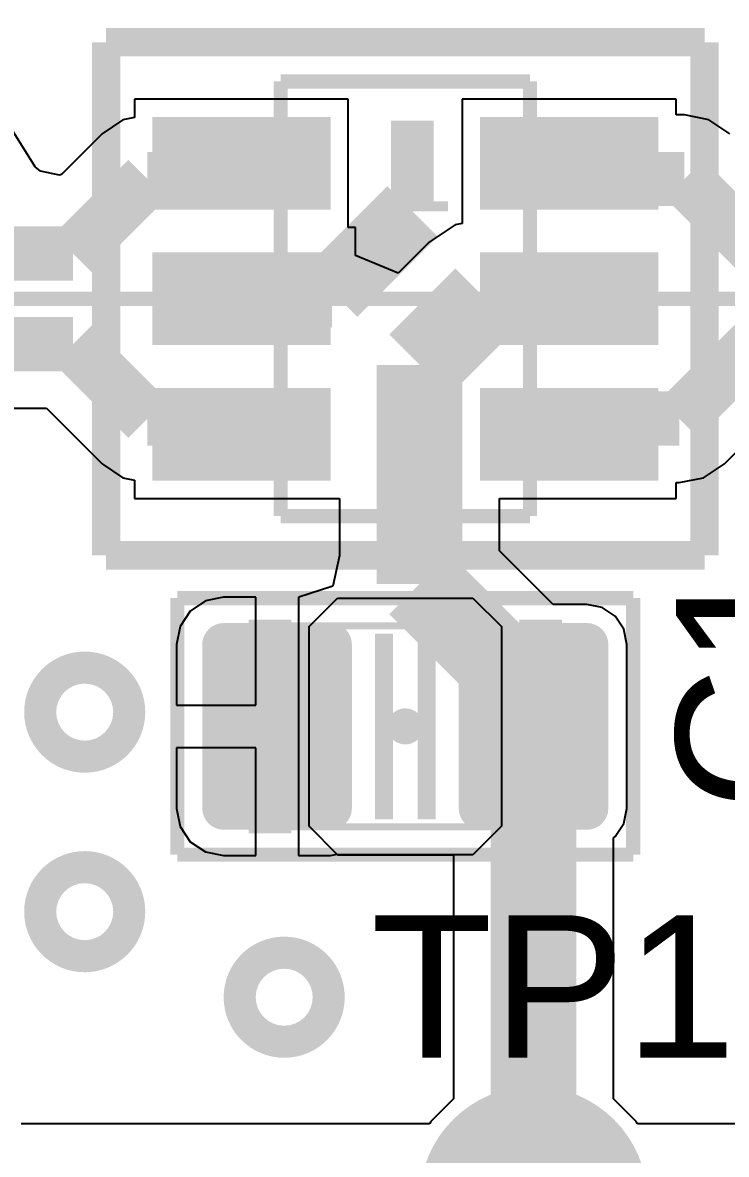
# Model space of a CAD drawing. Header units: inches. Extents: x 34 to 155, y 75 to 134.
# Drawn here: x 62.76 to 67.7, y 97 to 104.94 of the extents above; entities that cross this region are included whole.
import ezdxf

# ---------------------------------------------------------------- set-up
doc = ezdxf.new("R2010")
doc.units = ezdxf.units.IN
for name, color, linetype in [('Bottom Layer', 5, 'Continuous'), ('Bottom Solder', 6, 'Continuous'), ('Construction', 216, 'Continuous'), ('Mechanical 13', 56, 'Continuous'), ('Mechanical 15', 56, 'Continuous'), ('Top Layer', 1, 'Continuous'), ('Top Overlay', 2, 'Continuous'), ('Top Paste', 8, 'Continuous'), ('Top Solder', 216, 'Continuous')]:
    doc.layers.add(name, color=color, linetype=linetype)
doc.styles.add('Arial', font='', dxfattribs={"height": 0.2})
doc.styles.get('Arial').set_extended_font_data('Arial')

# ---------------------------------------------------------------- blocks, each defined once
blk = doc.blocks.new('T___P_____P___D1_5___108')
at = {"layer": 'Top Layer'}
h = blk.add_hatch(color=1, dxfattribs=at)
edge = h.paths.add_edge_path()
edge.add_arc((0, 0), 0.75, 0, 360)
at = {"layer": 'Top Solder'}
h = blk.add_hatch(color=216, dxfattribs=at)
edge = h.paths.add_edge_path()
edge.add_arc((0, 0), 0.8, 0, 360)
blk = doc.blocks.new('ST_SOT23_6L_124')
at = {"layer": 'Top Layer'}
for points in [[(-1.75, 0.65), (-1.75, 1.25), (-0.55, 1.25), (-0.55, 0.65)], [(0.55, 0.65), (0.55, 1.25), (1.75, 1.25), (1.75, 0.65)], [(-1.75, -0.3), (-1.75, 0.3), (-0.55, 0.3), (-0.55, -0.3)], [(0.55, -0.3), (0.55, 0.3), (1.75, 0.3), (1.75, -0.3)], [(-1.75, -1.25), (-1.75, -0.65), (-0.55, -0.65), (-0.55, -1.25)], [(0.55, -1.25), (0.55, -0.65), (1.75, -0.65), (1.75, -1.25)]]:
    blk.add_hatch(color=1, dxfattribs=at).paths.add_polyline_path(points)
at = {"layer": 'Top Paste'}
for points in [[(-1.75, 0.65), (-1.75, 1.25), (-0.55, 1.25), (-0.55, 0.65)], [(0.55, 0.65), (0.55, 1.25), (1.75, 1.25), (1.75, 0.65)], [(-1.75, -0.3), (-1.75, 0.3), (-0.55, 0.3), (-0.55, -0.3)], [(0.55, -0.3), (0.55, 0.3), (1.75, 0.3), (1.75, -0.3)], [(-1.75, -1.25), (-1.75, -0.65), (-0.55, -0.65), (-0.55, -1.25)], [(0.55, -1.25), (0.55, -0.65), (1.75, -0.65), (1.75, -1.25)]]:
    blk.add_hatch(color=8, dxfattribs=at).paths.add_polyline_path(points)
at = {"layer": 'Top Solder'}
for points in [[(-1.775, 0.625), (-1.775, 1.275), (-0.525, 1.275), (-0.525, 0.625)], [(0.525, 0.625), (0.525, 1.275), (1.775, 1.275), (1.775, 0.625)], [(-1.775, -0.325), (-1.775, 0.325), (-0.525, 0.325), (-0.525, -0.325)], [(0.525, -0.325), (0.525, 0.325), (1.775, 0.325), (1.775, -0.325)], [(-1.775, -1.275), (-1.775, -0.625), (-0.525, -0.625), (-0.525, -1.275)], [(0.525, -1.275), (0.525, -0.625), (1.775, -0.625), (1.775, -1.275)]]:
    blk.add_hatch(color=216, dxfattribs=at).paths.add_polyline_path(points)
at = {"layer": 'Mechanical 13', "const_width": 0.1}
for points in [[(-0.875, 1.525), (0.875, 1.525)], [(-0.875, -1.525), (-0.875, 1.525)], [(0.875, -1.525), (0.875, 1.525)], [(-0.875, -1.525), (0.875, -1.525)]]:
    blk.add_lwpolyline(points, dxfattribs=at)
at = {"layer": 'Top Overlay'}
for points, const_width in [([(-1.272, 2.45, 1), (-1.522, 2.45, 1)], 0.25), ([(-1.5845, 2.45, 1), (-1.4595, 2.45, 1)], 0.125), ([(-1.3345, 2.45, 1), (-1.2095, 2.45, 1)], 0.125)]:
    blk.add_lwpolyline(points, format="xyb", close=True, dxfattribs=dict(at, const_width=const_width))
at = {"layer": 'Top Overlay', "const_width": 0.2}
for points in [[(-2.1, 1.8), (2.1, 1.8)], [(-2.1, -1.8), (-2.1, 1.8)], [(2.1, -1.8), (2.1, 1.8)], [(-2.1, -1.8), (2.1, -1.8)]]:
    blk.add_lwpolyline(points, dxfattribs=at)
blk = doc.blocks.new('CAPC2012X135N_138')
at = {"layer": 'Mechanical 15'}
h = blk.add_hatch(color=56, dxfattribs=at)
edge = h.paths.add_edge_path()
edge.add_arc((0, 0), 0.127, 0, 360)
at = {"layer": 'Top Layer'}
h = blk.add_hatch(color=1, dxfattribs=at)
edge = h.paths.add_edge_path()
edge.add_arc((-1.275, -0.575), 0.125, 180, 270)
edge.add_line((-1.275, -0.7), (-0.525, -0.7))
edge.add_arc((-0.525, -0.575), 0.125, 270, 360)
edge.add_line((-0.4, -0.575), (-0.4, 0.575))
edge.add_arc((-0.525, 0.575), 0.125, 0, 90)
edge.add_line((-0.525, 0.7), (-1.275, 0.7))
edge.add_arc((-1.275, 0.575), 0.125, 90, 180)
edge.add_line((-1.4, 0.575), (-1.4, -0.575))
h = blk.add_hatch(color=1, dxfattribs=at)
edge = h.paths.add_edge_path()
edge.add_arc((0.525, -0.575), 0.125, 180, 270)
edge.add_line((0.525, -0.7), (1.275, -0.7))
edge.add_arc((1.275, -0.575), 0.125, 270, 360)
edge.add_line((1.4, -0.575), (1.4, 0.575))
edge.add_arc((1.275, 0.575), 0.125, 0, 90)
edge.add_line((1.275, 0.7), (0.525, 0.7))
edge.add_arc((0.525, 0.575), 0.125, 90, 180)
edge.add_line((0.4, 0.575), (0.4, -0.575))
at = {"layer": 'Top Paste'}
h = blk.add_hatch(color=8, dxfattribs=at)
edge = h.paths.add_edge_path()
edge.add_arc((-1.275, -0.575), 0.125, 180, 270)
edge.add_line((-1.275, -0.7), (-0.525, -0.7))
edge.add_arc((-0.525, -0.575), 0.125, 270, 360)
edge.add_line((-0.4, -0.575), (-0.4, 0.575))
edge.add_arc((-0.525, 0.575), 0.125, 0, 90)
edge.add_line((-0.525, 0.7), (-1.275, 0.7))
edge.add_arc((-1.275, 0.575), 0.125, 90, 180)
edge.add_line((-1.4, 0.575), (-1.4, -0.575))
h = blk.add_hatch(color=8, dxfattribs=at)
edge = h.paths.add_edge_path()
edge.add_arc((0.525, -0.575), 0.125, 180, 270)
edge.add_line((0.525, -0.7), (1.275, -0.7))
edge.add_arc((1.275, -0.575), 0.125, 270, 360)
edge.add_line((1.4, -0.575), (1.4, 0.575))
edge.add_arc((1.275, 0.575), 0.125, 0, 90)
edge.add_line((1.275, 0.7), (0.525, 0.7))
edge.add_arc((0.525, 0.575), 0.125, 90, 180)
edge.add_line((0.4, 0.575), (0.4, -0.575))
at = {"layer": 'Top Solder'}
h = blk.add_hatch(color=216, dxfattribs=at)
edge = h.paths.add_edge_path()
edge.add_arc((-1.275, -0.575), 0.15, 180, 270)
edge.add_line((-1.275, -0.725), (-0.525, -0.725))
edge.add_arc((-0.525, -0.575), 0.15, 270, 360)
edge.add_line((-0.375, -0.575), (-0.375, 0.575))
edge.add_arc((-0.525, 0.575), 0.15, 0, 90)
edge.add_line((-0.525, 0.725), (-1.275, 0.725))
edge.add_arc((-1.275, 0.575), 0.15, 90, 180)
edge.add_line((-1.425, 0.575), (-1.425, -0.575))
h = blk.add_hatch(color=216, dxfattribs=at)
edge = h.paths.add_edge_path()
edge.add_arc((0.525, -0.575), 0.15, 180, 270)
edge.add_line((0.525, -0.725), (1.275, -0.725))
edge.add_arc((1.275, -0.575), 0.15, 270, 360)
edge.add_line((1.425, -0.575), (1.425, 0.575))
edge.add_arc((1.275, 0.575), 0.15, 0, 90)
edge.add_line((1.275, 0.725), (0.525, 0.725))
edge.add_arc((0.525, 0.575), 0.15, 90, 180)
edge.add_line((0.375, 0.575), (0.375, -0.575))
at = {"layer": 'Mechanical 13', "const_width": 0.05}
for points in [[(-1.1, 0.725), (-0.8, 0.725)], [(-1.1, -0.725), (-1.1, 0.725)], [(-0.8, -0.725), (-0.8, 0.725)], [(-0.8, 0.705), (0.8, 0.705)], [(0.8, -0.725), (0.8, 0.725)], [(0.8, 0.725), (1.1, 0.725)], [(1.1, -0.725), (1.1, 0.725)], [(-1.1, -0.725), (-0.8, -0.725)], [(-0.8, -0.705), (0.8, -0.705)], [(0.8, -0.725), (1.1, -0.725)]]:
    blk.add_lwpolyline(points, dxfattribs=at)
at = {"layer": 'Mechanical 15', "const_width": 0.1}
for points in [[(-1.6, 0.9), (1.6, 0.9)], [(-1.6, -0.9), (-1.6, 0.9)], [(1.6, -0.9), (1.6, 0.9)], [(-1.6, -0.9), (1.6, -0.9)]]:
    blk.add_lwpolyline(points, dxfattribs=at)
at = {"layer": 'Top Layer'}
for p, q in [((-0.675, 0.7), (-0.475, 0.9)), ((-0.475, 0.9), (0.475, 0.9)), ((0.475, 0.9), (0.675, 0.7)), ((-0.675, -0.7), (-0.675, 0.7)), ((0.675, 0.7), (0.675, -0.7)), ((-0.475, -0.9), (-0.675, -0.7)), ((0.675, -0.7), (0.475, -0.9)), ((0.475, -0.9), (-0.475, -0.9))]:
    blk.add_line(p, q, dxfattribs=at)
at = {"layer": 'Top Overlay', "const_width": 0.127}
for points in [[(-0.1496, -0.6512), (-0.1496, 0.6512)], [(0.1496, -0.6512), (0.1496, 0.6512)]]:
    blk.add_lwpolyline(points, dxfattribs=at)

msp = doc.modelspace()

# ---------------------------------------------------------------- hatches: boundary and pattern name
at = {"layer": 'Bottom Layer'}
h = msp.add_hatch(color=5, dxfattribs=at)
edge = h.paths.add_edge_path()
edge.add_arc((63.2, 100.1), 0.4, 0, 360)
edge = h.paths.add_edge_path(flags=0)
edge.add_arc((63.2, 100.1), 0.2, 0, 360)
h = msp.add_hatch(color=5, dxfattribs=at)
edge = h.paths.add_edge_path()
edge.add_arc((63.2, 98.7), 0.4, 0, 360)
edge = h.paths.add_edge_path(flags=0)
edge.add_arc((63.2, 98.7), 0.2, 0, 360)
h = msp.add_hatch(color=5, dxfattribs=at)
edge = h.paths.add_edge_path()
edge.add_arc((64.6, 98.1), 0.4, 0, 360)
edge = h.paths.add_edge_path(flags=0)
edge.add_arc((64.6, 98.1), 0.2, 0, 360)
at = {"layer": 'Bottom Solder'}
h = msp.add_hatch(color=6, dxfattribs=at)
edge = h.paths.add_edge_path()
edge.add_arc((63.2, 100.1), 0.425, 0, 360)
edge = h.paths.add_edge_path(flags=0)
edge.add_arc((63.2, 100.1), 0.2, 0, 360)
h = msp.add_hatch(color=6, dxfattribs=at)
edge = h.paths.add_edge_path()
edge.add_arc((63.2, 98.7), 0.425, 0, 360)
edge = h.paths.add_edge_path(flags=0)
edge.add_arc((63.2, 98.7), 0.2, 0, 360)
h = msp.add_hatch(color=6, dxfattribs=at)
edge = h.paths.add_edge_path()
edge.add_arc((64.6, 98.1), 0.425, 0, 360)
edge = h.paths.add_edge_path(flags=0)
edge.add_arc((64.6, 98.1), 0.2, 0, 360)
at = {"layer": 'Top Layer'}
h = msp.add_hatch(color=1, dxfattribs=at)
edge = h.paths.add_edge_path()
edge.add_arc((63.2, 100.1), 0.4, 0, 360)
edge = h.paths.add_edge_path(flags=0)
edge.add_arc((63.2, 100.1), 0.2, 0, 360)
h = msp.add_hatch(color=1, dxfattribs=at)
edge = h.paths.add_edge_path()
edge.add_arc((63.2, 98.7), 0.4, 0, 360)
edge = h.paths.add_edge_path(flags=0)
edge.add_arc((63.2, 98.7), 0.2, 0, 360)
h = msp.add_hatch(color=1, dxfattribs=at)
edge = h.paths.add_edge_path()
edge.add_arc((64.6, 98.1), 0.4, 0, 360)
edge = h.paths.add_edge_path(flags=0)
edge.add_arc((64.6, 98.1), 0.2, 0, 360)
at = {"layer": 'Top Solder'}
h = msp.add_hatch(color=216, dxfattribs=at)
edge = h.paths.add_edge_path()
edge.add_arc((63.2, 100.1), 0.425, 0, 360)
edge = h.paths.add_edge_path(flags=0)
edge.add_arc((63.2, 100.1), 0.2, 0, 360)
h = msp.add_hatch(color=216, dxfattribs=at)
edge = h.paths.add_edge_path()
edge.add_arc((63.2, 98.7), 0.425, 0, 360)
edge = h.paths.add_edge_path(flags=0)
edge.add_arc((63.2, 98.7), 0.2, 0, 360)
h = msp.add_hatch(color=216, dxfattribs=at)
edge = h.paths.add_edge_path()
edge.add_arc((64.6, 98.1), 0.425, 0, 360)
edge = h.paths.add_edge_path(flags=0)
edge.add_arc((64.6, 98.1), 0.2, 0, 360)

# ---------------------------------------------------------------- linework, layer by layer
at = {"layer": 'Construction', "const_width": 0.1}
msp.add_lwpolyline([(50, 103), (140, 103)], dxfattribs=at)
at = {"layer": 'Top Layer'}
for p, q in [((65.05, 104.4), (63.55, 104.4)), ((63.55, 104.4), (63.55, 104.2716)), ((65.05, 103.5), (65.05, 104.4)), ((67.35, 104.4), (65.85, 104.4)), ((65.85, 104.4), (65.85, 103.5282)), ((67.35, 104.2896), (67.35, 104.4)), ((63.4686, 104.2554), (63.3229, 104.1581)), ((63.55, 104.2716), (63.4686, 104.2554)), ((67.4095, 104.2896), (67.35, 104.2896)), ((67.5814, 104.2554), (67.4095, 104.2896)), ((67.7271, 104.1581), (67.5814, 104.2554)), ((62.852, 103.9247), (62.6809, 104.2)), ((63.3229, 104.1581), (63.0367, 103.8718)), ((62.8886, 103.8949), (62.852, 103.9247)), ((63.0236, 103.8684), (62.8886, 103.8949)), ((63.0367, 103.8718), (63.0236, 103.8684)), ((65.1, 103.5), (65.05, 103.5)), ((65.1, 103.3037), (65.1, 103.5)), ((65.799, 103.5181), (65.6171, 103.3965)), ((65.85, 103.5282), (65.799, 103.5181)), ((65.6171, 103.3965), (65.4, 103.1795)), ((65.4, 103.1795), (65.1, 103.3037)), ((61.0592, 102.2334), (62.9315, 102.2334)), ((62.9315, 102.2334), (63.3229, 101.8419)), ((67.6897, 101.8419), (68.0812, 102.2334)), ((63.3229, 101.8419), (63.3229, 101.8419)), ((63.3229, 101.8419), (63.4686, 101.7446)), ((67.544, 101.7446), (67.6897, 101.8419)), ((63.4686, 101.7446), (63.55, 101.7284)), ((63.55, 101.7284), (63.55, 101.6)), ((67.3722, 101.7104), (67.544, 101.7446)), ((67.35, 101.6), (67.35, 101.7104)), ((67.35, 101.7104), (67.3722, 101.7104)), ((63.55, 101.6), (64.9892, 101.6)), ((64.9892, 101.6), (64.9892, 101.1995)), ((66.1108, 101.2323), (66.1108, 101.6)), ((66.1108, 101.6), (67.35, 101.6)), ((64.9892, 101.1995), (64.9422, 100.9847)), ((66.4877, 100.8554), (66.1108, 101.2323)), ((64.9422, 100.9847), (64.702, 100.9064)), ((64.0482, 100.8811), (63.9407, 100.8093)), ((64.175, 100.9064), (64.0482, 100.8811)), ((64.4, 100.9064), (64.175, 100.9064)), ((64.4, 100.15), (64.4, 100.9064)), ((64.702, 100.9064), (64.7, 100.9064)), ((64.7, 100.9064), (64.7, 100)), ((66.725, 100.8554), (66.4877, 100.8554)), ((66.8323, 100.834), (66.725, 100.8554)), ((63.9407, 100.8093), (63.8689, 100.7018)), ((66.9233, 100.7733), (66.8323, 100.834)), ((66.984, 100.6823), (66.9233, 100.7733)), ((63.8689, 100.7018), (63.8436, 100.575)), ((67.0054, 100.575), (66.984, 100.6823)), ((63.8436, 100.575), (63.8436, 100.15)), ((67.0054, 99.425), (67.0054, 100.575)), ((63.8436, 100.15), (64.4, 100.15)), ((64.7, 100), (64.7, 99.0936)), ((64.4, 99.85), (63.8436, 99.85)), ((63.8436, 99.85), (63.8436, 99.425)), ((64.4, 99.0936), (64.4, 99.85)), ((63.8436, 99.425), (63.8689, 99.2982)), ((66.984, 99.3177), (67.0054, 99.425)), ((63.8689, 99.2982), (63.9407, 99.1907)), ((66.9233, 99.2267), (66.984, 99.3177)), ((63.9407, 99.1907), (64.0482, 99.1189)), ((66.9108, 99.2184), (66.9233, 99.2267)), ((66.9108, 97.387), (66.9108, 99.2184)), ((64.0482, 99.1189), (64.175, 99.0936)), ((64.175, 99.0936), (64.4, 99.0936)), ((64.7, 99.0936), (64.925, 99.0936)), ((64.925, 99.0936), (64.972, 99.103)), ((64.972, 99.103), (64.975, 99.1)), ((64.975, 99.1), (65.7892, 99.1)), ((65.7892, 99.1), (65.7892, 97.387)), ((65.7892, 97.387), (65.6298, 97.2276)), ((67.0702, 97.2276), (66.9108, 97.387)), ((65.6207, 97.2118), (62.7534, 97.2118)), ((65.6298, 97.2276), (65.6207, 97.2118)), ((67.0793, 97.2118), (67.0702, 97.2276)), ((70.3321, 97.2118), (67.0793, 97.2118))]:
    msp.add_line(p, q, dxfattribs=at)
for points, const_width in [([(65.5, 103.6843), (65.5, 104.25)], 0.3), ([(64.1905, 103.8405), (64.3, 103.95)], 0.381), ([(66.6, 103.95), (66.7095, 103.8405)], 0.381), ([(63.1175, 103.3175), (63.6405, 103.8405)], 0.381), ([(63.6405, 103.8405), (64.1905, 103.8405)], 0.381), ([(66.7095, 103.8405), (67.4095, 103.8405)], 0.381), ([(67.4095, 103.8405), (67.9325, 103.3175)], 0.381), ([(64.9364, 103.05), (65.5, 103.6136)], 0.5), ([(65.5, 103.6136), (65.5, 103.6843)], 0.5), ([(61.3223, 103.3175), (63.1175, 103.3175)], 0.381), ([(64.3, 103), (64.35, 103.05)], 0.5), ([(64.35, 103.05), (64.9364, 103.05)], 0.5), ([(65.55, 102.5364), (66.0136, 103)], 0.6), ([(66.0136, 103), (66.6, 103)], 0.6), ([(64.3, 103), (64.6, 103)], 0.5), ([(61.0592, 102.6825), (63.1175, 102.6825)], 0.381), ([(63.1175, 102.6825), (63.6405, 102.1595)], 0.381), ([(65.55, 101), (65.55, 102.5364)], 0.6), ([(67.3722, 102.1595), (67.8952, 102.6825)], 0.381), ([(63.6405, 102.1595), (64.1905, 102.1595)], 0.381), ([(64.1905, 102.1595), (64.3, 102.05)], 0.381), ([(66.6, 102.05), (66.7095, 102.1595)], 0.381), ([(66.7095, 102.1595), (67.3722, 102.1595)], 0.381), ([(65.55, 101), (66.35, 100.2)], 0.6), ([(58.577, 100.5952), (62.5212, 96.651)], 0.6), ([(66.35, 96.675), (66.35, 100)], 0.6)]:
    msp.add_lwpolyline(points, dxfattribs=dict(at, const_width=const_width))

# ---------------------------------------------------------------- block references
for name, p in [('ST_SOT23_6L_124', (65.45, 103)), ('CAPC2012X135N_138', (65.45, 100)), ('T___P_____P___D1_5___108', (66.35, 96.675))]:
    msp.add_blockref(name, p)

# ---------------------------------------------------------------- texts
at = {"layer": 'Top Overlay', "style": 'Arial'}
msp.add_text('C1', height=1, rotation=90, dxfattribs=at).set_placement((68.3498, 99.4085))
msp.add_text('TP1', height=1, dxfattribs=at).set_placement((65.2087, 97.6752))

doc.saveas('drawing.dxf')
